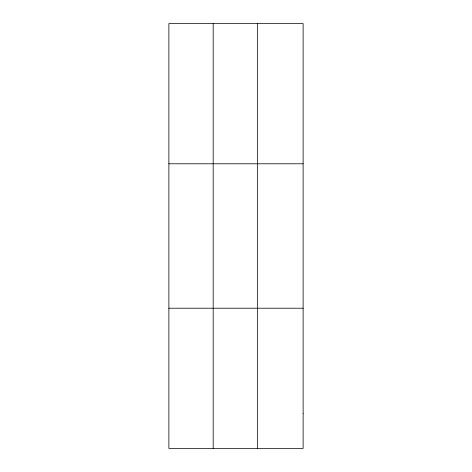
<?xml version="1.0" encoding="UTF-8"?>
<svg xmlns="http://www.w3.org/2000/svg" width="472" height="472" viewBox="0 0 472 472"><rect width="100%" height="100%" fill="white"/><g stroke="black" fill="none" stroke-linecap="round" stroke-linejoin="round"><path stroke-width="0.71" d="M213.179 448.4L213.179 23.6M257.482 448.4L257.482 23.6M168.876 163.784L303.124 163.784M168.876 308.216L303.124 308.216M303.124 413.354L303.124 448.4L168.876 448.4L168.876 23.6L303.124 23.6L303.124 413.354"/></g></svg>
